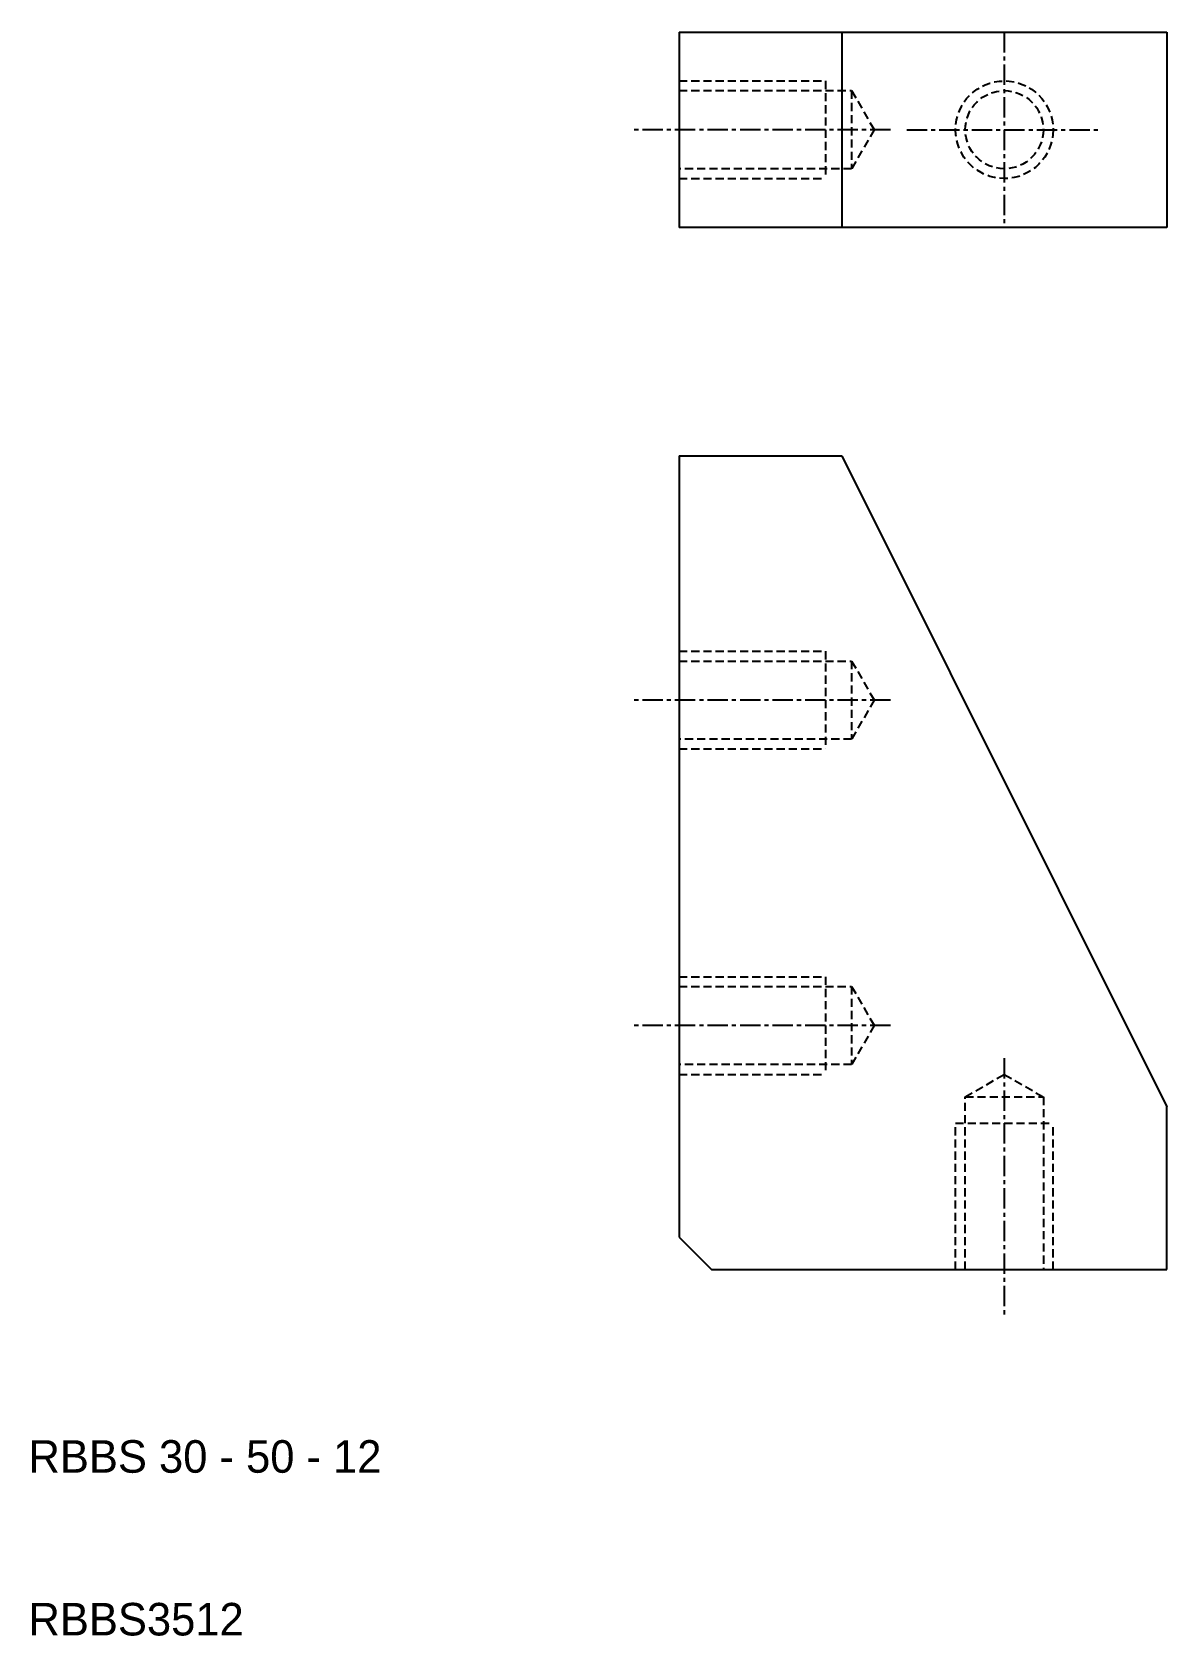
# Model space of a CAD drawing. Extents: x 10.2 to 80, y 9 to 107.5.
import ezdxf

# ---------------------------------------------------------------- set-up
doc = ezdxf.new("R2010")
doc.units = 0
doc.linetypes.add('CENTER', pattern=[2, 1.25, -0.25, 0.25, -0.25])
doc.linetypes.add('DASHED', pattern=[0.75, 0.5, -0.25])
doc.layers.get('0').update_dxf_attribs({"linetype": 'CONTINUOUS'})
doc.layers.add('CENTER', color=1, linetype='CENTER')

msp = doc.modelspace()

# ---------------------------------------------------------------- linework, layer by layer
at = {"color": 7, "linetype": 'CONTINUOUS'}
for p, q in [((50, 107.529), (80, 107.529)), ((50, 107.529), (50, 95.529)), ((60, 107.529), (60, 95.529)), ((80, 107.529), (80, 95.529)), ((80, 95.529), (50, 95.529)), ((50, 81.48), (50, 33.48)), ((50, 81.48), (60, 81.48)), ((60, 81.48), (80, 41.48)), ((80, 31.48), (80, 41.48)), ((50, 33.48), (52, 31.48)), ((52, 31.48), (80, 31.48))]:
    msp.add_line(p, q, dxfattribs=at)
at = {"color": 3, "linetype": 'DASHED'}
for p, q in [((50, 104.529), (59, 104.529)), ((59, 104.529), (59, 98.529)), ((50, 103.929), (60.614, 103.929)), ((60.614, 103.929), (60.614, 99.129)), ((60.614, 103.929), (62, 101.529)), ((62, 101.529), (60.614, 99.129)), ((60.614, 99.129), (50, 99.129)), ((50, 98.529), (59, 98.529)), ((50, 69.48), (59, 69.48)), ((59, 69.48), (59, 63.48)), ((50, 68.88), (60.614, 68.88)), ((60.614, 68.88), (62, 66.48)), ((60.614, 68.88), (60.614, 64.08)), ((62, 66.48), (60.614, 64.08)), ((60.614, 64.08), (50, 64.08)), ((50, 63.48), (59, 63.48)), ((50, 49.48), (59, 49.48)), ((59, 49.48), (59, 43.48)), ((50, 48.88), (60.614, 48.88)), ((60.614, 48.88), (62, 46.48)), ((60.614, 48.88), (60.614, 44.08)), ((62, 46.48), (60.614, 44.08)), ((60.614, 44.08), (50, 44.08)), ((50, 43.48), (59, 43.48)), ((67.6, 42.094), (70, 43.48)), ((70, 43.48), (72.4, 42.094)), ((67.6, 31.48), (67.6, 42.094)), ((67.6, 42.094), (72.4, 42.094)), ((72.4, 42.094), (72.4, 31.48)), ((67, 31.48), (67, 40.48)), ((67, 40.48), (73, 40.48)), ((73, 31.48), (73, 40.48))]:
    msp.add_line(p, q, dxfattribs=at)
for radius in [3, 2.4]:
    msp.add_circle((70, 101.529), radius, dxfattribs=at)
at = {"layer": 'CENTER', "color": 1, "linetype": 'CENTER'}
for p, q in [((70, 107.529), (70, 95.529)), ((63, 101.529), (47, 101.529)), ((64, 101.529), (76, 101.529)), ((63, 66.48), (47, 66.48)), ((63, 46.48), (47, 46.48)), ((70, 44.48), (70, 28.48))]:
    msp.add_line(p, q, dxfattribs=at)

# ---------------------------------------------------------------- texts
at = {"color": 7, "linetype": 'CONTINUOUS'}
for s, p in [('RBBS 30 - 50 - 12', (10, 19)), ('RBBS3512', (10, 9))]:
    msp.add_text(s, height=2, dxfattribs=at).set_placement(p)

doc.saveas('drawing.dxf')
